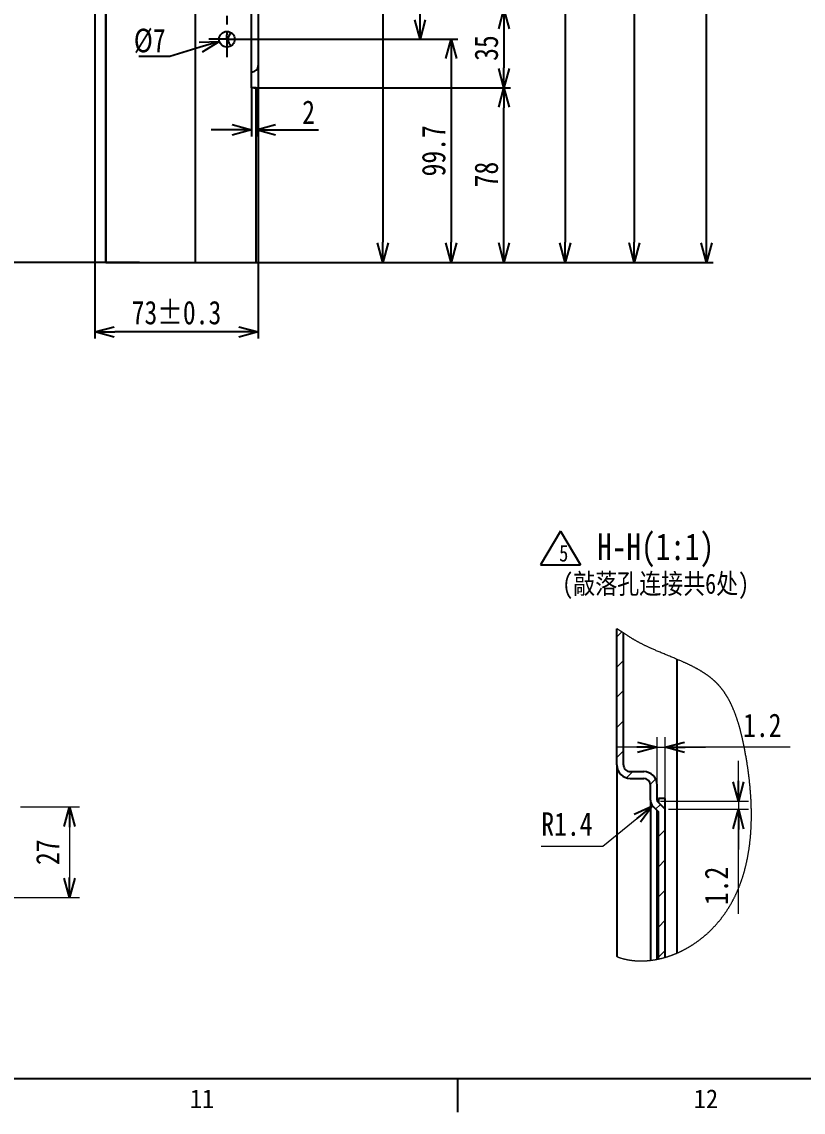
# Model space of a CAD drawing. Header units: millimetres. Extents: x -20 to 1169, y -20 to 821.
# Drawn here: x 734.6 to 850.9, y -5 to 157.3 of the extents above; entities that cross this region are included whole.
import ezdxf

# ---------------------------------------------------------------- set-up
doc = ezdxf.new("R2010")
doc.units = ezdxf.units.MM
doc.header["$LTSCALE"] = 0.2
doc.linetypes.add('CENTER', pattern=[50.8, 31.75, -6.35, 6.35, -6.35])
doc.layers.get('0').update_dxf_attribs({"color": 2})
for name, color, linetype in [('H7A03854_DXF_TEXT', 7, 'Continuous'), ('H7A03856A_DXF_AXIS', 7, 'Continuous'), ('H7A03856A_DXF_CONTINUOUS_LINE', 7, 'Continuous'), ('H7A03856DIM', 7, 'Continuous'), ('HHLayerBG', 7, 'Continuous')]:
    doc.layers.add(name, color=color, linetype=linetype)
doc.layers.add('尺寸线', color=4, linetype='Continuous', lineweight=18)
doc.layers.add('细实线', color=154, linetype='Continuous', lineweight=18)
doc.styles.add('FS2312', font='', dxfattribs={"width": 0.8, "height": 3.5})
doc.styles.add('HANKAKU', font='')
doc.styles.get("Standard").update_dxf_attribs({"font": '', "width": 0.8})
doc.styles.get('FS2312').set_extended_font_data('SimSun')
doc.styles.get('HANKAKU').set_extended_font_data('SimSun')
doc.styles.get('Standard').set_extended_font_data('SimSun')
doc.dimstyles.new('DIMSTYLE_1', dxfattribs={"dimtxt": 3.5, "dimasz": 3, "dimexe": 1, "dimexo": 0, "dimgap": 0.875, "dimtad": 1, "dimdec": 1, "dimlfac": 3, "dimdsep": 46, "dimtxsty": 'Standard', "dimblk": 'OPEN', "dimblk1": 'OPEN', "dimblk2": 'OPEN', "dimcen": 0.09, "dimadec": 0, "dimazin": 0, "dimtp": 0.1, "dimtm": 0.1, "dimtfac": 1, "dimtdec": 1, "dimtofl": 0, "dimtmove": 0, "dimatfit": 3, "dimldrblk": 'OPEN', "dimfxl": 1, "dimtolj": 1, "dimarcsym": 0})
doc.dimstyles.new('DIMSTYLE_17', dxfattribs={"dimtxt": 3.5, "dimasz": 3, "dimexe": 1, "dimexo": 0, "dimgap": 0.875, "dimtad": 1, "dimdec": 3, "dimlfac": 3, "dimdsep": 46, "dimtxsty": 'Standard', "dimblk": 'OPEN', "dimblk1": 'OPEN', "dimblk2": 'OPEN', "dimcen": 0.09, "dimadec": 0, "dimazin": 0, "dimtp": 0.01, "dimtm": 0.01, "dimtfac": 1, "dimtdec": 3, "dimtofl": 0, "dimtmove": 0, "dimatfit": 3, "dimldrblk": 'OPEN', "dimfxl": 1, "dimtolj": 1, "dimarcsym": 0})
doc.dimstyles.new('DIMSTYLE_2', dxfattribs={"dimtxt": 3.5, "dimasz": 3, "dimexe": 1, "dimexo": 0, "dimgap": 0.875, "dimtad": 1, "dimdec": 1, "dimlfac": 3, "dimdsep": 46, "dimtxsty": 'Standard', "dimblk": 'OPEN', "dimblk1": 'OPEN', "dimblk2": 'OPEN', "dimcen": 0.09, "dimadec": 0, "dimazin": 0, "dimtp": 1e-10, "dimtm": 1e-10, "dimtfac": 1, "dimtdec": 1, "dimtofl": 0, "dimtmove": 0, "dimatfit": 3, "dimldrblk": 'OPEN', "dimfxl": 1, "dimtolj": 1, "dimarcsym": 0})
doc.dimstyles.new('DIMSTYLE_24', dxfattribs={"dimtxt": 3.5, "dimasz": 3, "dimexe": 1, "dimexo": 0, "dimgap": 0.875, "dimtad": 1, "dimdec": 1, "dimlfac": 3, "dimdsep": 46, "dimtxsty": 'Standard', "dimblk": 'OPEN', "dimblk1": 'OPEN', "dimblk2": 'OPEN', "dimcen": 0.09, "dimadec": 0, "dimazin": 0, "dimtol": 1, "dimtp": 0.3, "dimtm": 0.3, "dimtfac": 1, "dimtdec": 1, "dimtofl": 0, "dimtmove": 0, "dimatfit": 3, "dimldrblk": 'OPEN', "dimfxl": 1, "dimtolj": 1, "dimarcsym": 0})
doc.dimstyles.new('DIMSTYLE_4', dxfattribs={"dimtxt": 3.5, "dimasz": 3, "dimexe": 1, "dimexo": 0, "dimtad": 1, "dimdec": 1, "dimlfac": 3, "dimdsep": 46, "dimtxsty": 'Standard', "dimblk": 'OPEN', "dimblk1": 'OPEN', "dimblk2": 'OPEN', "dimcen": 0.09, "dimadec": 0, "dimazin": 0, "dimtp": 0.1, "dimtm": 0.1, "dimtfac": 1, "dimtdec": 1, "dimtofl": 0, "dimtmove": 0, "dimatfit": 2, "dimldrblk": 'OPEN', "dimfxl": 1, "dimtolj": 1, "dimarcsym": 0})
doc.dimstyles.new('STANDARD$0', dxfattribs={"dimtxt": 3.5, "dimasz": 3, "dimexe": 1.5, "dimexo": 0.5, "dimgap": 1.5, "dimtad": 1, "dimdec": 1, "dimdsep": 46, "dimtxsty": 'FS2312', "dimblk1": 'OPEN', "dimblk2": 'OPEN', "dimsah": 1, "dimcen": 0, "dimclrd": 4, "dimclre": 4, "dimclrt": 4, "dimadec": 0, "dimazin": 0, "dimtfac": 1, "dimtdec": 1, "dimtmove": 1, "dimatfit": 0, "dimldrblk": 'OPEN', "dimfxl": 1, "dimtolj": 1, "dimtzin": 0, "dimlwd": 18, "dimlwe": 18, "dimarcsym": 1})
doc.dimstyles.new('STANDARD$4', dxfattribs={"dimtxt": 3.5, "dimasz": 3, "dimexe": 1.5, "dimexo": 0.5, "dimgap": 1.5, "dimtad": 1, "dimtih": 1, "dimtoh": 1, "dimdec": 1, "dimdsep": 46, "dimtxsty": 'FS2312', "dimblk1": 'OPEN', "dimblk2": 'OPEN', "dimsah": 1, "dimcen": 0, "dimclrd": 4, "dimclre": 4, "dimclrt": 4, "dimadec": 0, "dimazin": 0, "dimtfac": 1, "dimtdec": 1, "dimtofl": 0, "dimtmove": 1, "dimatfit": 0, "dimldrblk": 'OPEN', "dimfxl": 1, "dimtolj": 1, "dimtzin": 0, "dimlwd": 18, "dimlwe": 18, "dimarcsym": 1})

# ---------------------------------------------------------------- blocks, each defined once
blk = doc.blocks.new('_OPEN')
at = {"color": 0}
for p, q in [((0, 0), (-1, 0)), ((-0.966, 0.259), (0, 0)), ((0, 0), (-0.966, -0.259))]:
    blk.add_line(p, q, dxfattribs=at)
blk = doc.blocks.new('*D72')
at = {"layer": 'Defpoints', "color": 0, "transparency": 16777216}
for p in [(767.01, 680.25), (836.56, 680.25), (768.84, 121.51)]:
    blk.add_point(p, dxfattribs=at)
at = {"layer": 'H7A03856DIM', "color": 0, "lineweight": -2, "transparency": 16777216}
for p, q in [((767.01, 680.25), (837.56, 680.25)), ((836.56, 124.51), (836.56, 677.25)), ((768.84, 121.51), (837.56, 121.51))]:
    blk.add_line(p, q, dxfattribs=at)
at = {"layer": 'H7A03856DIM', "color": 0, "lineweight": -2, "transparency": 16777216, "xscale": 3, "yscale": 3, "zscale": 3}
for p, rotation in [((836.56, 680.25), 90), ((836.56, 121.51), 270)]:
    blk.add_blockref('_OPEN', p, dxfattribs=dict(at, rotation=rotation))
at = {"layer": 'H7A03856DIM', "color": 0, "transparency": 16777216, "insert": (831.93, 400.88), "char_height": 3.5, "attachment_point": 2, "rotation": 90}
blk.add_mtext('\\A1;1676.2%%p0.5', dxfattribs=at)
blk = doc.blocks.new('*D73')
at = {"layer": 'Defpoints', "color": 0, "transparency": 16777216}
for p in [(767.84, 154.75), (768.84, 121.51), (798.55, 121.51)]:
    blk.add_point(p, dxfattribs=at)
at = {"layer": 'H7A03856DIM', "color": 0, "lineweight": -2, "transparency": 16777216}
for p, q in [((767.84, 154.75), (799.55, 154.75)), ((798.55, 151.75), (798.55, 124.51)), ((768.84, 121.51), (799.55, 121.51))]:
    blk.add_line(p, q, dxfattribs=at)
at = {"layer": 'H7A03856DIM', "color": 0, "lineweight": -2, "transparency": 16777216, "xscale": 3, "yscale": 3, "zscale": 3}
for p, rotation in [((798.55, 154.75), 90), ((798.55, 121.51), 270)]:
    blk.add_blockref('_OPEN', p, dxfattribs=dict(at, rotation=rotation))
at = {"layer": 'H7A03856DIM', "color": 0, "transparency": 16777216, "insert": (794.18, 138.13), "char_height": 3.5, "attachment_point": 2, "rotation": 90}
blk.add_mtext('\\A1;99.7', dxfattribs=at)
blk = doc.blocks.new('*D74')
at = {"layer": 'Defpoints', "color": 0, "transparency": 16777216}
for p in [(767.37, 165.85), (767.84, 154.75), (793.93, 154.75)]:
    blk.add_point(p, dxfattribs=at)
at = {"layer": 'H7A03856DIM', "color": 0, "lineweight": -2, "transparency": 16777216}
for p, q in [((793.93, 165.85), (793.93, 178.08)), ((767.37, 165.85), (794.93, 165.85)), ((793.93, 157.75), (793.93, 162.85)), ((767.84, 154.75), (794.93, 154.75))]:
    blk.add_line(p, q, dxfattribs=at)
at = {"layer": 'H7A03856DIM', "color": 0, "lineweight": -2, "transparency": 16777216, "xscale": 3, "yscale": 3, "zscale": 3}
for p, rotation in [((793.93, 165.85), 90), ((793.93, 154.75), 270)]:
    blk.add_blockref('_OPEN', p, dxfattribs=dict(at, rotation=rotation))
at = {"layer": 'H7A03856DIM', "color": 0, "transparency": 16777216, "insert": (789.56, 173.46), "char_height": 3.5, "attachment_point": 2, "rotation": 90}
blk.add_mtext('\\A1;33.3', dxfattribs=at)
blk = doc.blocks.new('*D76')
at = {"layer": 'Defpoints', "color": 0, "transparency": 16777216}
for p in [(770.04, 590.55), (768.84, 121.51), (825.81, 121.51)]:
    blk.add_point(p, dxfattribs=at)
at = {"layer": 'H7A03856DIM', "color": 0, "lineweight": -2, "transparency": 16777216}
for p, q in [((770.04, 590.55), (826.81, 590.55)), ((825.81, 587.55), (825.81, 124.51)), ((768.84, 121.51), (826.81, 121.51))]:
    blk.add_line(p, q, dxfattribs=at)
at = {"layer": 'H7A03856DIM', "color": 0, "lineweight": -2, "transparency": 16777216, "xscale": 3, "yscale": 3, "zscale": 3}
for p, rotation in [((825.81, 590.55), 90), ((825.81, 121.51), 270)]:
    blk.add_blockref('_OPEN', p, dxfattribs=dict(at, rotation=rotation))
at = {"layer": 'H7A03856DIM', "color": 0, "transparency": 16777216, "insert": (821.18, 356.03), "char_height": 3.5, "attachment_point": 2, "rotation": 90}
blk.add_mtext('\\A1;1407.1%%p0.5', dxfattribs=at)
blk = doc.blocks.new('*D81')
at = {"layer": 'Defpoints', "color": 0, "transparency": 16777216}
for p in [(773.36, 159.18), (769.17, 147.51), (806.4, 147.51)]:
    blk.add_point(p, dxfattribs=at)
at = {"layer": 'H7A03856DIM', "color": 0, "lineweight": -2, "transparency": 16777216}
for p, q in [((773.36, 159.18), (807.4, 159.18)), ((806.4, 156.18), (806.4, 150.51)), ((769.17, 147.51), (807.4, 147.51))]:
    blk.add_line(p, q, dxfattribs=at)
at = {"layer": 'H7A03856DIM', "color": 0, "lineweight": -2, "transparency": 16777216, "xscale": 3, "yscale": 3, "zscale": 3}
for p, rotation in [((806.4, 159.18), 90), ((806.4, 147.51), 270)]:
    blk.add_blockref('_OPEN', p, dxfattribs=dict(at, rotation=rotation))
at = {"layer": 'H7A03856DIM', "color": 0, "transparency": 16777216, "insert": (802.02, 153.43), "char_height": 3.5, "attachment_point": 2, "rotation": 90}
blk.add_mtext('\\A1;35', dxfattribs=at)
blk = doc.blocks.new('*D82')
at = {"layer": 'Defpoints', "color": 0, "transparency": 16777216}
for p in [(769.17, 147.51), (806.4, 147.51), (768.84, 121.51)]:
    blk.add_point(p, dxfattribs=at)
at = {"layer": 'H7A03856DIM', "color": 0, "lineweight": -2, "transparency": 16777216}
for p, q in [((769.17, 147.51), (807.4, 147.51)), ((806.4, 124.51), (806.4, 144.51)), ((768.84, 121.51), (807.4, 121.51))]:
    blk.add_line(p, q, dxfattribs=at)
at = {"layer": 'H7A03856DIM', "color": 0, "lineweight": -2, "transparency": 16777216, "xscale": 3, "yscale": 3, "zscale": 3}
for p, rotation in [((806.4, 147.51), 90), ((806.4, 121.51), 270)]:
    blk.add_blockref('_OPEN', p, dxfattribs=dict(at, rotation=rotation))
at = {"layer": 'H7A03856DIM', "color": 0, "transparency": 16777216, "insert": (802.02, 134.6), "char_height": 3.5, "attachment_point": 2, "rotation": 90}
blk.add_mtext('\\A1;78', dxfattribs=at)
blk = doc.blocks.new('*D83')
at = {"layer": 'Defpoints', "color": 0, "transparency": 16777216}
for p in [(767.59, 560.01), (766.51, 121.51), (815.52, 121.51)]:
    blk.add_point(p, dxfattribs=at)
at = {"layer": 'H7A03856DIM', "color": 0, "lineweight": -2, "transparency": 16777216}
for p, q in [((767.59, 560.01), (816.52, 560.01)), ((815.52, 557.01), (815.52, 124.51)), ((766.51, 121.51), (816.52, 121.51))]:
    blk.add_line(p, q, dxfattribs=at)
at = {"layer": 'H7A03856DIM', "color": 0, "lineweight": -2, "transparency": 16777216, "xscale": 3, "yscale": 3, "zscale": 3}
for p, rotation in [((815.52, 560.01), 90), ((815.52, 121.51), 270)]:
    blk.add_blockref('_OPEN', p, dxfattribs=dict(at, rotation=rotation))
at = {"layer": 'H7A03856DIM', "color": 0, "transparency": 16777216, "insert": (810.9, 340.76), "char_height": 3.5, "attachment_point": 2, "rotation": 90}
blk.add_mtext('\\A1;1315.5%%p0.5', dxfattribs=at)
blk = doc.blocks.new('*D118')
at = {"layer": 'Defpoints', "color": 0, "transparency": 16777216}
for p in [(764.06, 154.41), (766.29, 155.08)]:
    blk.add_point(p, dxfattribs=at)
at = {"layer": 'H7A03856DIM', "color": 0, "lineweight": -2, "transparency": 16777216}
for p, q in [((765.08, 154.75), (765.26, 154.75)), ((765.17, 154.66), (765.17, 154.84)), ((761.18, 153.54), (756.67, 152.19)), ((756.67, 152.19), (752.05, 152.19))]:
    blk.add_line(p, q, dxfattribs=at)
at = {"layer": 'H7A03856DIM', "color": 0, "lineweight": -2, "transparency": 16777216, "xscale": 3, "yscale": 3, "zscale": 3, "rotation": 16.76061622114432}
blk.add_blockref('_OPEN', (764.06, 154.41), dxfattribs=at)
at = {"layer": 'H7A03856DIM', "color": 0, "transparency": 16777216, "insert": (756.05, 156.31), "char_height": 3.5, "attachment_point": 3}
blk.add_mtext('\\A1;%%c7', dxfattribs=at)
blk = doc.blocks.new('*D119')
at = {"layer": 'Defpoints', "color": 0, "transparency": 16777216}
for p in [(768.84, 147.51), (769.51, 147.51), (769.51, 141.26)]:
    blk.add_point(p, dxfattribs=at)
at = {"layer": 'H7A03856DIM', "color": 0, "lineweight": -2, "transparency": 16777216}
for p, q in [((768.84, 147.51), (768.84, 140.26)), ((769.51, 147.51), (769.51, 140.26)), ((765.84, 141.26), (762.84, 141.26)), ((772.51, 141.26), (778.8, 141.26))]:
    blk.add_line(p, q, dxfattribs=at)
at = {"layer": 'H7A03856DIM', "color": 0, "lineweight": -2, "transparency": 16777216, "xscale": 3, "yscale": 3, "zscale": 3}
blk.add_blockref('_OPEN', (768.84, 141.26), dxfattribs=at)
at = {"layer": 'H7A03856DIM', "color": 0, "lineweight": -2, "transparency": 16777216, "xscale": 3, "yscale": 3, "zscale": 3, "rotation": 180}
blk.add_blockref('_OPEN', (769.51, 141.26), dxfattribs=at)
at = {"layer": 'H7A03856DIM', "color": 0, "transparency": 16777216, "insert": (776.38, 145.64), "char_height": 3.5, "attachment_point": 1}
blk.add_mtext('\\A1;2', dxfattribs=at)
blk = doc.blocks.new('*D120')
at = {"layer": 'Defpoints', "color": 0, "transparency": 16777216}
for p in [(705.42, 363.41), (755.67, 363.41), (752.17, 121.51)]:
    blk.add_point(p, dxfattribs=at)
at = {"layer": 'H7A03856DIM', "color": 0, "lineweight": -2, "transparency": 16777216}
for p, q in [((755.67, 363.41), (704.42, 363.41)), ((705.42, 124.51), (705.42, 360.41)), ((752.17, 121.51), (704.42, 121.51))]:
    blk.add_line(p, q, dxfattribs=at)
at = {"layer": 'H7A03856DIM', "color": 0, "lineweight": -2, "transparency": 16777216, "xscale": 3, "yscale": 3, "zscale": 3}
for p, rotation in [((705.42, 363.41), 90), ((705.42, 121.51), 270)]:
    blk.add_blockref('_OPEN', p, dxfattribs=dict(at, rotation=rotation))
at = {"layer": 'H7A03856DIM', "color": 0, "transparency": 16777216, "insert": (700.8, 242.46), "char_height": 3.5, "attachment_point": 2, "rotation": 90}
blk.add_mtext('\\A1;725.7%%p0.3', dxfattribs=at)
blk = doc.blocks.new('*D127')
at = {"layer": 'Defpoints', "color": 0, "transparency": 16777216}
for p in [(754.51, 398.27), (754.51, 387.75), (747.17, 121.51)]:
    blk.add_point(p, dxfattribs=at)
at = {"layer": 'H7A03856DIM', "color": 0, "lineweight": -2, "transparency": 16777216}
for p, q in [((744.17, 398.27), (735.89, 398.27)), ((747.17, 121.51), (747.17, 399.27)), ((754.51, 387.75), (754.51, 399.27)), ((757.51, 398.27), (760.51, 398.27))]:
    blk.add_line(p, q, dxfattribs=at)
at = {"layer": 'H7A03856DIM', "color": 0, "lineweight": -2, "transparency": 16777216, "xscale": 3, "yscale": 3, "zscale": 3}
blk.add_blockref('_OPEN', (747.17, 398.27), dxfattribs=at)
at = {"layer": 'H7A03856DIM', "color": 0, "lineweight": -2, "transparency": 16777216, "xscale": 3, "yscale": 3, "zscale": 3, "rotation": 180}
blk.add_blockref('_OPEN', (754.51, 398.27), dxfattribs=at)
at = {"layer": 'H7A03856DIM', "color": 0, "transparency": 16777216, "insert": (740.3, 402.64), "char_height": 3.5, "attachment_point": 3}
blk.add_mtext('\\A1;22', dxfattribs=at)
blk = doc.blocks.new('*D303')
at = {"layer": 'Defpoints', "color": 0, "transparency": 16777216}
for p in [(769.17, 393.85), (768.84, 121.51), (788.39, 121.51)]:
    blk.add_point(p, dxfattribs=at)
at = {"layer": 'H7A03856DIM', "color": 0, "lineweight": -2, "transparency": 16777216}
for p, q in [((769.17, 393.85), (789.39, 393.85)), ((788.39, 390.85), (788.39, 124.51)), ((768.84, 121.51), (789.39, 121.51))]:
    blk.add_line(p, q, dxfattribs=at)
at = {"layer": 'H7A03856DIM', "color": 0, "lineweight": -2, "transparency": 16777216, "xscale": 3, "yscale": 3, "zscale": 3}
for p, rotation in [((788.39, 393.85), 90), ((788.39, 121.51), 270)]:
    blk.add_blockref('_OPEN', p, dxfattribs=dict(at, rotation=rotation))
at = {"layer": 'H7A03856DIM', "color": 0, "transparency": 16777216, "insert": (783.76, 257.68), "char_height": 3.5, "attachment_point": 2, "rotation": 90}
blk.add_mtext('\\A1;817%%p0.3', dxfattribs=at)
blk = doc.blocks.new('*D310')
at = {"layer": 'Defpoints', "color": 0, "transparency": 16777216}
for p in [(745.51, 165.54), (769.84, 150.85), (745.51, 111.17)]:
    blk.add_point(p, dxfattribs=at)
at = {"layer": 'H7A03856DIM', "color": 0, "lineweight": -2, "transparency": 16777216}
for p, q in [((745.51, 165.54), (745.51, 110.17)), ((769.84, 150.85), (769.84, 110.17)), ((766.84, 111.17), (748.51, 111.17))]:
    blk.add_line(p, q, dxfattribs=at)
at = {"layer": 'H7A03856DIM', "color": 0, "lineweight": -2, "transparency": 16777216, "xscale": 3, "yscale": 3, "zscale": 3, "rotation": 180}
blk.add_blockref('_OPEN', (745.51, 111.17), dxfattribs=at)
at = {"layer": 'H7A03856DIM', "color": 0, "lineweight": -2, "transparency": 16777216, "xscale": 3, "yscale": 3, "zscale": 3}
blk.add_blockref('_OPEN', (769.84, 111.17), dxfattribs=at)
at = {"layer": 'H7A03856DIM', "color": 0, "transparency": 16777216, "insert": (757.67, 115.8), "char_height": 3.5, "attachment_point": 2}
blk.add_mtext('\\A1;73±0.3', dxfattribs=at)
blk = doc.blocks.new('SW_HATCH_0')
at = {"color": 0, "linetype": 'Continuous', "lineweight": 0}
for p, q in [((0, 0), (0.75, 0.75)), ((0, -4.49), (1, -3.49)), ((0, -8.98), (1, -7.98)), ((0, -13.47), (1, -12.47)), ((0, -17.96), (1, -16.96)), ((1.46, -20.99), (2.39, -20.06)), ((4.99, -21.95), (5.78, -21.16)), ((5.78, -25.65), (6.49, -24.94)), ((6.2, -29.72), (7.2, -28.72)), ((6.2, -34.21), (7.2, -33.21)), ((6.2, -38.7), (7.2, -37.7)), ((6.2, -43.19), (7.2, -42.19)), ((6.2, -47.68), (7.2, -46.68))]:
    blk.add_line(p, q, dxfattribs=at)
blk = doc.blocks.new('*D350')
at = {"color": 4, "linetype": 'ByBlock', "lineweight": 18, "transparency": 16777216}
for p, q in [((734.46, 40.45), (743.25, 40.45)), ((741.75, 37.45), (741.75, 29.95)), ((727.32, 26.95), (743.25, 26.95))]:
    blk.add_line(p, q, dxfattribs=at)
at = {"layer": 'Defpoints', "color": 0, "transparency": 16777216}
for p in [(733.96, 40.45), (726.82, 26.95), (741.75, 26.95)]:
    blk.add_point(p, dxfattribs=at)
at = {"color": 4, "lineweight": 18, "transparency": 16777216, "xscale": 3, "yscale": 3, "zscale": 3}
for p, rotation in [((741.75, 40.45), 90), ((741.75, 26.95), 270)]:
    blk.add_blockref('_OPEN', p, dxfattribs=dict(at, rotation=rotation))
at = {"color": 4, "transparency": 16777216, "insert": (738.5, 33.7), "char_height": 3.5, "attachment_point": 5, "rotation": 90, "style": 'FS2312'}
blk.add_mtext('\\A1;27', dxfattribs=at)
blk = doc.blocks.new('*D351')
at = {"color": 4, "linetype": 'ByBlock', "lineweight": 18, "transparency": 16777216}
for p, q in [((841.3, 44.31), (841.3, 47.31)), ((829.7, 41.31), (842.8, 41.31)), ((841.3, 41.31), (841.3, 40.11)), ((841.3, 41.31), (841.3, 40.11)), ((830.9, 40.11), (842.8, 40.11)), ((841.3, 24.55), (841.3, 40.11)), ((841.3, 37.11), (841.3, 34.11))]:
    blk.add_line(p, q, dxfattribs=at)
at = {"layer": 'Defpoints', "color": 0, "transparency": 16777216}
for p in [(829.2, 41.31), (830.4, 40.11), (841.3, 40.11)]:
    blk.add_point(p, dxfattribs=at)
at = {"color": 4, "lineweight": 18, "transparency": 16777216, "xscale": 3, "yscale": 3, "zscale": 3}
for p, rotation in [((841.3, 41.31), 270), ((841.3, 40.11), 90)]:
    blk.add_blockref('_OPEN', p, dxfattribs=dict(at, rotation=rotation))
at = {"color": 4, "transparency": 16777216, "insert": (838.05, 28.69), "char_height": 3.5, "attachment_point": 5, "rotation": 90, "style": 'FS2312'}
blk.add_mtext('\\A1;1.2', dxfattribs=at)
blk = doc.blocks.new('*D352')
at = {"color": 4, "linetype": 'ByBlock', "lineweight": 18, "transparency": 16777216}
for p, q in [((829.2, 41.81), (829.2, 50.83)), ((830.4, 40.61), (830.4, 50.83)), ((826.2, 49.33), (823.2, 49.33)), ((829.2, 49.33), (830.4, 49.33)), ((829.2, 49.33), (830.4, 49.33)), ((849, 49.33), (830.4, 49.33)), ((833.4, 49.33), (836.4, 49.33))]:
    blk.add_line(p, q, dxfattribs=at)
at = {"layer": 'Defpoints', "color": 0, "transparency": 16777216}
for p in [(830.4, 49.33), (829.2, 41.31), (830.4, 40.11)]:
    blk.add_point(p, dxfattribs=at)
at = {"color": 4, "lineweight": 18, "transparency": 16777216, "xscale": 3, "yscale": 3, "zscale": 3}
blk.add_blockref('_OPEN', (829.2, 49.33), dxfattribs=at)
at = {"color": 4, "lineweight": 18, "transparency": 16777216, "xscale": 3, "yscale": 3, "zscale": 3, "rotation": 180}
blk.add_blockref('_OPEN', (830.4, 49.33), dxfattribs=at)
at = {"color": 4, "transparency": 16777216, "insert": (844.86, 52.58), "char_height": 3.5, "attachment_point": 5, "style": 'FS2312'}
blk.add_mtext('\\A1;1.2', dxfattribs=at)
blk = doc.blocks.new('*D353')
at = {"color": 4, "linetype": 'ByBlock', "lineweight": 18, "transparency": 16777216}
for p, q in [((821.13, 34.62), (826.18, 38.71)), ((811.93, 34.62), (821.13, 34.62))]:
    blk.add_line(p, q, dxfattribs=at)
at = {"layer": 'Defpoints', "color": 0, "transparency": 16777216}
for p in [(828.52, 40.6), (829.6, 41.48)]:
    blk.add_point(p, dxfattribs=at)
at = {"color": 4, "lineweight": 18, "transparency": 16777216, "xscale": 3, "yscale": 3, "zscale": 3, "rotation": 38.99980601998796}
blk.add_blockref('_OPEN', (828.52, 40.6), dxfattribs=at)
at = {"color": 4, "transparency": 16777216, "insert": (815.78, 37.87), "char_height": 3.5, "attachment_point": 5, "style": 'FS2312'}
blk.add_mtext('\\A1;R1.4', dxfattribs=at)

msp = doc.modelspace()

# ---------------------------------------------------------------- linework, layer by layer
for p, q in [((823.20348, 46.69963), (823.20348, 66.97409)), ((824.20348, 46.69963), (824.20348, 66.35061)), ((832.20348, 18.70419), (832.20348, 62.40951)), ((823.20348, 46.69963), (823.20348, 33.69963)), ((825.20348, 45.69963), (827.20348, 45.69963)), ((825.20348, 44.69963), (827.20348, 44.69963)), ((828.20348, 41.47953), (828.20348, 43.69963)), ((829.20348, 41.47953), (829.20348, 43.69963)), ((828.20348, 41.47953), (828.20348, 33.69963)), ((830.40348, 40.11385), (829.32063, 41.19669)), ((830.40348, 41.69963), (829.40348, 41.69963)), ((829.40348, 41.69963), (829.40348, 41.11385)), ((830.40348, 40.11385), (830.40348, 41.69963)), ((828.61353, 40.48958), (829.40348, 39.69963)), ((829.20348, 33.69963), (829.20348, 39.89963)), ((829.40348, 17.80485), (829.40348, 39.69963)), ((830.40348, 18.05453), (830.40348, 40.11385)), ((823.20348, 33.69963), (823.20348, 18.16134)), ((828.20348, 33.69963), (828.20348, 17.60737)), ((829.20348, 17.76419), (829.20348, 33.69963))]:
    msp.add_line(p, q)
at = {"color": 114}
msp.add_line((0, 0), (1149, 0), dxfattribs=at)
at = {"color": 2}
msp.add_line((799.5, 0), (799.5, -5), dxfattribs=at)
for centre, radius, start, end in [((825.20348, 46.69963), 2, 180.000036, 269.9999773), ((825.20348, 46.69963), 1, 180.0000266, 270.0001068), ((827.20348, 43.69963), 2, 0.0000293, 89.9999773), ((827.20348, 43.69963), 1, 0.0000132, 90.0000001), ((829.60349, 41.47954), 1.40001, 180.0001508, 224.9998139), ((829.60349, 41.47953), 0.40001, 180.0004008, 224.999387)]:
    msp.add_arc(centre, radius, start, end)
at = {"layer": 'H7A03856A_DXF_AXIS', "color": 7, "linetype": 'CENTER'}
for p, q in [((765.17311, 165.84622), (765.17311, 155.41068)), ((765.17311, 154.74622), (762.50644, 154.74622)), ((765.17311, 154.74622), (765.17311, 155.41068)), ((765.17311, 154.74622), (767.83978, 154.74622)), ((765.17311, 154.74622), (765.17311, 152.07955))]:
    msp.add_line(p, q, dxfattribs=at)
at = {"layer": 'H7A03856A_DXF_CONTINUOUS_LINE', "color": 2}
for p, q in [((747.17311, 694.84622), (747.17311, 121.51288)), ((760.50644, 121.51288), (760.50644, 695.34622)), ((769.83978, 555.17955), (769.83978, 150.84622)), ((768.83978, 147.51288), (768.83978, 159.17955)), ((769.50644, 147.51288), (768.83978, 147.51288)), ((769.50644, 121.51288), (769.50644, 147.51288)), ((747.17311, 121.51288), (769.50644, 121.51288))]:
    msp.add_line(p, q, dxfattribs=at)
msp.add_circle((765.17311, 154.74622), 1.16667, dxfattribs=at)
for centre, radius, start, end in [((766.50644, 154.71288), 1.16667, 125.4600606, 231.612943), ((768.83978, 150.84622), 1, 270, 0)]:
    msp.add_arc(centre, radius, start, end, dxfattribs=at)
at = {"layer": 'HHLayerBG', "color": 154, "linetype": 'Continuous', "ltscale": 0.1}
for p, q in [((814.82526, 81.48506), (811.82526, 76.48506)), ((814.82526, 81.48506), (817.82526, 76.48506)), ((811.82526, 76.48506), (817.82526, 76.48506))]:
    msp.add_line(p, q, dxfattribs=at)
at = {"layer": '尺寸线'}
for p in [(829.20348, 41.47953), (829.32063, 41.19669)]:
    msp.add_line(p, (829.20348, 41.31384), dxfattribs=at)
at = {"layer": '细实线', "flags": 128}
msp.add_lwpolyline([(823.20348, 18.16134), (823.25175, 18.1425), (823.30014, 18.12396), (823.34864, 18.10571), (823.39726, 18.08776), (823.44598, 18.07012), (823.49481, 18.05276), (823.54376, 18.03571), (823.59772, 18.01729), (823.65181, 17.99922), (823.70602, 17.98151), (823.76035, 17.96415), (823.81481, 17.94715), (823.86939, 17.9305), (823.92409, 17.91419), (823.9789, 17.89824), (824.03383, 17.88263), (824.08888, 17.86738), (824.14304, 17.85273), (824.19732, 17.83841), (824.2517, 17.82443), (824.30618, 17.81078), (824.36175, 17.79721), (824.41743, 17.78399), (824.47321, 17.77111), (824.52908, 17.75856), (824.58505, 17.74636), (824.64012, 17.7347), (824.69528, 17.72336), (824.75052, 17.71234), (824.80586, 17.70165), (824.86241, 17.69107), (824.91905, 17.68082), (824.97577, 17.6709), (825.03258, 17.66132), (825.08947, 17.65206), (825.14643, 17.64313), (825.20348, 17.63453), (825.25893, 17.62649), (825.31444, 17.61876), (825.37003, 17.61133), (825.42568, 17.6042), (825.4814, 17.59739), (825.53718, 17.59087), (825.59302, 17.58465), (825.65452, 17.57816), (825.71609, 17.57203), (825.77772, 17.56626), (825.83943, 17.56085), (825.9012, 17.5558), (825.96302, 17.5511), (826.02491, 17.54676), (826.08686, 17.54278), (826.14887, 17.53914), (826.21092, 17.53586), (826.27192, 17.53298), (826.33297, 17.53043), (826.39406, 17.52822), (826.45519, 17.52634), (826.51488, 17.52483), (826.57461, 17.52363), (826.63436, 17.52275), (826.69416, 17.52218), (826.75398, 17.52192), (826.81384, 17.52198), (826.87372, 17.52234), (826.93962, 17.5231), (827.00555, 17.52422), (827.0715, 17.52572), (827.13748, 17.52758), (827.20348, 17.52982), (827.26617, 17.53227), (827.32887, 17.53506), (827.39158, 17.53818), (827.45431, 17.54161), (827.51704, 17.54538), (827.57866, 17.54939), (827.64028, 17.55371), (827.7019, 17.55834), (827.76353, 17.56327), (827.8264, 17.56862), (827.88928, 17.5743), (827.95214, 17.58028), (828.01499, 17.58658), (828.07784, 17.5932), (828.14067, 17.60013), (828.20348, 17.60737), (828.26643, 17.61493), (828.32936, 17.62281), (828.39227, 17.631), (828.45515, 17.63949), (828.51801, 17.64829), (828.57971, 17.65723), (828.64139, 17.66646), (828.70303, 17.67598), (828.76463, 17.68579), (828.82746, 17.6961), (828.89024, 17.70671), (828.95299, 17.71762), (829.01568, 17.72882), (829.07833, 17.74032), (829.14093, 17.75211), (829.20348, 17.76419), (829.27021, 17.77742), (829.33688, 17.79097), (829.40348, 17.80485), (829.46677, 17.81836), (829.53, 17.83217), (829.59315, 17.84626), (829.65624, 17.86065), (829.71926, 17.87533), (829.78107, 17.89003), (829.84282, 17.90501), (829.90448, 17.92026), (829.96607, 17.93578), (830.02883, 17.9519), (830.0915, 17.96831), (830.15408, 17.985), (830.21658, 18.00197), (830.27897, 18.01921), (830.34127, 18.03674), (830.40348, 18.05453), (830.4683, 18.07341), (830.53302, 18.09258), (830.59762, 18.11205), (830.66211, 18.13181), (830.72649, 18.15186), (830.78961, 18.17185), (830.85262, 18.19211), (830.91551, 18.21266), (830.9783, 18.23348), (831.04225, 18.25502), (831.10608, 18.27684), (831.1698, 18.29895), (831.2334, 18.32135), (831.29687, 18.34403), (831.36023, 18.367), (831.42347, 18.39025), (831.48658, 18.41378), (831.54958, 18.43758), (831.61245, 18.46167), (831.6752, 18.48604), (831.73782, 18.51068), (831.80032, 18.5356), (831.8627, 18.56079), (831.93116, 18.58881), (831.99947, 18.61717), (832.06763, 18.64585), (832.13563, 18.67485), (832.20348, 18.70419), (832.27455, 18.73533), (832.34545, 18.76683), (832.41618, 18.79868), (832.48673, 18.83088), (832.5571, 18.86343), (832.6273, 18.89633), (832.69731, 18.92957), (832.76133, 18.96034), (832.8252, 18.99139), (832.88892, 19.02274), (832.95248, 19.05436), (833.01589, 19.08627), (833.07914, 19.11846), (833.14223, 19.15092), (833.20517, 19.18367), (833.26795, 19.21669), (833.33057, 19.24998), (833.39303, 19.28355), (833.45533, 19.31739), (833.51393, 19.34955), (833.57237, 19.38195), (833.63068, 19.41458), (833.68884, 19.44745), (833.74685, 19.48056), (833.80948, 19.51666), (833.87194, 19.55304), (833.93423, 19.58968), (833.99634, 19.6266), (834.05827, 19.66379), (834.12004, 19.70125), (834.18162, 19.73897), (834.24302, 19.77695), (834.30716, 19.81703), (834.3711, 19.85739), (834.43484, 19.89804), (834.49839, 19.93897), (834.56173, 19.98019), (834.62487, 20.02168), (834.68781, 20.06345), (834.75055, 20.1055), (834.81308, 20.14783), (834.87541, 20.19042), (834.93753, 20.23329), (834.99944, 20.27643), (835.05763, 20.31735), (835.11563, 20.3585), (835.17345, 20.39989), (835.23107, 20.44151), (835.28851, 20.48337), (835.34922, 20.52802), (835.40972, 20.57292), (835.47001, 20.61808), (835.53008, 20.66349), (835.58993, 20.70916), (835.64957, 20.75508), (835.7056, 20.7986), (835.76143, 20.84234), (835.81707, 20.8863), (835.87251, 20.93048), (835.92775, 20.97488), (835.98279, 21.01949), (836.03764, 21.06431), (836.09229, 21.10934), (836.14673, 21.15459), (836.20098, 21.20004), (836.25405, 21.24488), (836.30694, 21.28992), (836.35962, 21.33516), (836.41211, 21.38059), (836.46857, 21.42988), (836.52479, 21.47938), (836.58078, 21.52911), (836.63654, 21.57906), (836.69207, 21.62923), (836.74735, 21.67962), (836.79926, 21.72733), (836.85096, 21.77523), (836.90245, 21.82332), (836.95372, 21.87159), (837.00478, 21.92005), (837.05562, 21.9687), (837.10625, 22.01753), (837.15666, 22.06654), (837.20686, 22.11574), (837.25683, 22.16511), (837.3057, 22.21377), (837.35436, 22.26261), (837.40281, 22.31161), (837.45104, 22.36078), (837.50559, 22.41685), (837.55986, 22.47314), (837.61385, 22.52964), (837.66756, 22.58635), (837.72099, 22.64326), (837.77414, 22.70038), (837.827, 22.75769), (837.87958, 22.81522), (837.93435, 22.87569), (837.98881, 22.93637), (838.04296, 22.99727), (838.09678, 23.05838), (838.15029, 23.1197), (838.20348, 23.18122), (838.25745, 23.24425), (838.31109, 23.30748), (838.36439, 23.37093), (838.41736, 23.43459), (838.46999, 23.49845), (838.5223, 23.56253), (838.57131, 23.62313), (838.62003, 23.68392), (838.66845, 23.74489), (838.71659, 23.80604), (838.76443, 23.86737), (838.81197, 23.92888), (838.85923, 23.99058), (838.9062, 24.05245), (838.95287, 24.1145), (838.99926, 24.17673), (839.04454, 24.23802), (839.08954, 24.29949), (839.13426, 24.36112), (839.17871, 24.42292), (839.22368, 24.48602), (839.26836, 24.54929), (839.31276, 24.61273), (839.35687, 24.67635), (839.4007, 24.74014), (839.44347, 24.80295), (839.48597, 24.86594), (839.5282, 24.92908), (839.57015, 24.99239), (839.61268, 25.05716), (839.65493, 25.12209), (839.69689, 25.1872), (839.73858, 25.25247), (839.77998, 25.31791), (839.82111, 25.38351), (839.86195, 25.44928), (839.90243, 25.51507), (839.94264, 25.58102), (839.98256, 25.64714), (840.02221, 25.71341), (840.06159, 25.77985), (840.09999, 25.84526), (840.13813, 25.91082), (840.17601, 25.97653), (840.21363, 26.0424), (840.25174, 26.10977), (840.28958, 26.17729), (840.32714, 26.24497), (840.36444, 26.31281), (840.40146, 26.38081), (840.43821, 26.44895), (840.4747, 26.51726), (840.51091, 26.58571), (840.54685, 26.65432), (840.58253, 26.72308), (840.61794, 26.79199), (840.65308, 26.86106), (840.68796, 26.93027), (840.72257, 26.99963), (840.76033, 27.0761), (840.79777, 27.15275), (840.8349, 27.22957), (840.87171, 27.30658), (840.90819, 27.38375), (840.94102, 27.45392), (840.97358, 27.52422), (841.00588, 27.59467), (841.03793, 27.66526), (841.06971, 27.73599), (841.10068, 27.80559), (841.1314, 27.87533), (841.16187, 27.94521), (841.19209, 28.01521), (841.22775, 28.09873), (841.26306, 28.18243), (841.29802, 28.26632), (841.33264, 28.3504), (841.36691, 28.43466), (841.40083, 28.5191), (841.43441, 28.60372), (841.46764, 28.68853), (841.50054, 28.77351), (841.53309, 28.85868), (841.5653, 28.94402), (841.59717, 29.02954), (841.62691, 29.11033), (841.65635, 29.19127), (841.68549, 29.27238), (841.71433, 29.35363), (841.74287, 29.43504), (841.77282, 29.52154), (841.80244, 29.60822), (841.83172, 29.69506), (841.86067, 29.78207), (841.88929, 29.86924), (841.91758, 29.95658), (841.94395, 30.03908), (841.97003, 30.12172), (841.99582, 30.20451), (842.02132, 30.28744), (842.04653, 30.37051), (842.07145, 30.45372), (842.09609, 30.53708), (842.12043, 30.62057), (842.1445, 30.7042), (842.16827, 30.78796), (842.19134, 30.87036), (842.21414, 30.9529), (842.23667, 31.03556), (842.25892, 31.11835), (842.28255, 31.20751), (842.30586, 31.29681), (842.32885, 31.38625), (842.35154, 31.47584), (842.37392, 31.56558), (842.39559, 31.65385), (842.41697, 31.74225), (842.43805, 31.83079), (842.45883, 31.91947), (842.47974, 32.01009), (842.50033, 32.10085), (842.52063, 32.19175), (842.54061, 32.28278), (842.5603, 32.37395), (842.57968, 32.46525), (842.59876, 32.55668), (842.61754, 32.64825), (842.63602, 32.73994), (842.6542, 32.83176), (842.67208, 32.92371), (842.68966, 33.01579), (842.70695, 33.10799), (842.72394, 33.20032), (842.7423, 33.30202), (842.76029, 33.40387), (842.77793, 33.50587), (842.79522, 33.60801), (842.81216, 33.7103), (842.82726, 33.80341), (842.84206, 33.89663), (842.85658, 33.98997), (842.87081, 34.08343), (842.88476, 34.177), (842.89842, 34.27068), (842.9118, 34.36447), (842.92618, 34.46777), (842.94023, 34.5712), (842.95394, 34.67476), (842.9673, 34.77845), (842.98033, 34.88226), (842.99303, 34.9862), (843.00538, 35.09027), (843.01741, 35.19445), (843.0291, 35.29876), (843.04046, 35.40319), (843.05129, 35.50587), (843.06181, 35.60866), (843.07201, 35.71156), (843.0819, 35.81457), (843.09222, 35.92594), (843.10218, 36.03743), (843.11177, 36.14904), (843.121, 36.26077), (843.12988, 36.37263), (843.13839, 36.4846), (843.14609, 36.59028), (843.15347, 36.69606), (843.16054, 36.80194), (843.16729, 36.90792), (843.17373, 37.014), (843.17986, 37.12017), (843.18567, 37.22644), (843.19118, 37.3328), (843.19638, 37.43926), (843.20127, 37.5458), (843.20578, 37.65053), (843.20999, 37.75534), (843.21392, 37.86024), (843.21755, 37.96521), (843.22094, 38.07218), (843.22404, 38.17923), (843.22684, 38.28636), (843.22934, 38.39357), (843.23155, 38.50085), (843.23343, 38.6063), (843.23502, 38.71181), (843.23633, 38.8174), (843.23737, 38.92305), (843.23813, 39.03093), (843.23861, 39.13888), (843.23879, 39.2469), (843.23869, 39.35498), (843.2383, 39.46313), (843.23763, 39.57134), (843.23667, 39.67961), (843.23535, 39.79426), (843.23371, 39.90897), (843.23176, 40.02375), (843.2295, 40.13859), (843.22692, 40.25349), (843.22404, 40.36845), (843.22104, 40.47689), (843.21777, 40.58539), (843.21422, 40.69393), (843.21041, 40.80251), (843.20632, 40.91114), (843.20145, 41.03243), (843.19624, 41.15378), (843.1907, 41.27517), (843.18484, 41.39661), (843.17864, 41.5181), (843.17213, 41.63963), (843.16529, 41.7612), (843.15812, 41.88281), (843.15064, 42.00446), (843.14284, 42.12615), (843.13472, 42.24787), (843.12629, 42.36962), (843.11754, 42.4914), (843.10848, 42.61321), (843.09911, 42.73504), (843.08944, 42.8569), (843.07897, 42.98459), (843.06817, 43.11229), (843.05704, 43.24002), (843.04558, 43.36776), (843.03378, 43.49552), (843.02167, 43.62328), (843.00807, 43.76268), (842.9941, 43.90208), (842.97974, 44.04149), (842.96501, 44.1809), (842.94989, 44.32031), (842.93441, 44.45972), (842.91855, 44.59912), (842.90369, 44.7269), (842.88852, 44.85467), (842.87305, 44.98242), (842.85727, 45.11016), (842.84119, 45.23788), (842.82481, 45.36558), (842.80813, 45.49326), (842.79115, 45.62092), (842.77388, 45.74855), (842.75632, 45.87615), (842.73846, 46.00372), (842.72032, 46.13125), (842.70295, 46.25147), (842.68533, 46.37165), (842.66746, 46.4918), (842.64934, 46.61191), (842.63096, 46.73197), (842.60765, 46.88203), (842.58395, 47.03202), (842.55987, 47.18193), (842.53542, 47.33177), (842.5106, 47.48153), (842.48585, 47.62853), (842.46076, 47.77544), (842.43531, 47.92227), (842.40951, 48.06901), (842.38284, 48.21864), (842.35581, 48.36817), (842.32842, 48.51759), (842.30069, 48.6669), (842.27261, 48.8161), (842.24418, 48.96518), (842.21542, 49.11413), (842.19261, 49.23081), (842.16959, 49.34739), (842.14633, 49.46388), (842.12283, 49.58025), (842.09909, 49.6965), (842.07554, 49.81056), (842.05173, 49.92449), (842.02768, 50.03829), (842.00337, 50.15194), (841.97829, 50.26776), (841.95293, 50.38342), (841.92729, 50.4989), (841.90136, 50.61421), (841.87513, 50.72933), (841.84859, 50.84426), (841.82175, 50.95899), (841.79919, 51.05423), (841.7764, 51.14932), (841.7534, 51.24426), (841.73016, 51.33904), (841.7067, 51.43366), (841.68299, 51.52811), (841.66043, 51.61701), (841.63765, 51.70575), (841.61465, 51.79433), (841.59143, 51.88276), (841.56798, 51.97101), (841.54431, 52.0591), (841.52041, 52.14701), (841.49628, 52.23474), (841.47191, 52.3223), (841.44731, 52.40967), (841.42291, 52.49529), (841.39827, 52.58073), (841.3734, 52.66599), (841.34829, 52.75105), (841.32246, 52.83745), (841.29639, 52.92365), (841.27005, 53.00964), (841.24346, 53.09541), (841.2166, 53.18097), (841.18996, 53.26479), (841.16306, 53.34838), (841.1359, 53.43176), (841.10848, 53.51492), (841.08021, 53.59953), (841.05167, 53.68391), (841.02284, 53.76804), (840.99372, 53.85193), (840.96431, 53.93556), (840.93461, 54.01894), (840.90461, 54.10206), (840.87714, 54.17723), (840.84942, 54.25219), (840.82145, 54.32692), (840.79322, 54.40143), (840.76474, 54.47571), (840.73601, 54.54976), (840.70701, 54.62358), (840.6802, 54.69104), (840.65317, 54.7583), (840.62591, 54.82536), (840.59843, 54.89221), (840.57073, 54.95886), (840.5428, 55.0253), (840.51463, 55.09153), (840.48624, 55.15754), (840.45761, 55.22335), (840.42875, 55.28893), (840.39965, 55.3543), (840.37031, 55.41945), (840.34243, 55.48067), (840.31433, 55.54168), (840.28602, 55.6025), (840.25749, 55.66311), (840.22874, 55.72352), (840.19801, 55.78736), (840.16703, 55.85097), (840.1358, 55.91434), (840.10431, 55.97747), (840.07257, 56.04036), (840.04058, 56.103), (840.01018, 56.16184), (839.97954, 56.22046), (839.94868, 56.27886), (839.91758, 56.33703), (839.88625, 56.39498), (839.85468, 56.4527), (839.82287, 56.51019), (839.79083, 56.56745), (839.75854, 56.62447), (839.72601, 56.68126), (839.69383, 56.73681), (839.66141, 56.79213), (839.62875, 56.84722), (839.59586, 56.90207), (839.5652, 56.95263), (839.53433, 57.00299), (839.50325, 57.05315), (839.47197, 57.1031), (839.44047, 57.15285), (839.40877, 57.20239), (839.37685, 57.25172), (839.3415, 57.30573), (839.30588, 57.3595), (839.27001, 57.413), (839.23387, 57.46624), (839.19748, 57.51922), (839.16081, 57.57194), (839.12388, 57.62439), (839.08669, 57.67658), (839.04922, 57.7285), (839.01149, 57.78014), (838.97416, 57.8306), (838.93658, 57.88079), (838.89872, 57.93072), (838.8606, 57.98038), (838.82805, 58.0223), (838.7953, 58.06403), (838.76237, 58.10556), (838.72923, 58.1469), (838.6959, 58.18804), (838.66238, 58.22897), (838.62261, 58.27696), (838.58257, 58.32467), (838.54225, 58.3721), (838.50165, 58.41925), (838.46517, 58.4611), (838.42846, 58.50273), (838.39153, 58.54412), (838.35438, 58.58529), (838.31699, 58.62622), (838.27938, 58.66692), (838.24154, 58.70739), (838.20348, 58.74761), (838.16153, 58.79139), (838.11931, 58.83489), (838.07682, 58.87811), (838.03406, 58.92105), (837.99103, 58.96371), (837.94773, 59.0061), (837.90666, 59.04582), (837.86536, 59.08531), (837.82383, 59.12455), (837.78207, 59.16356), (837.74008, 59.20234), (837.69786, 59.24089), (837.65541, 59.2792), (837.61274, 59.31729), (837.56984, 59.35516), (837.52673, 59.39279), (837.48417, 59.42954), (837.4414, 59.46608), (837.39842, 59.50241), (837.35523, 59.53853), (837.31104, 59.57509), (837.26664, 59.61144), (837.22204, 59.64758), (837.17722, 59.6835), (837.13219, 59.71923), (837.08777, 59.75411), (837.04315, 59.78879), (836.99833, 59.82329), (836.95332, 59.85758), (836.89948, 59.89817), (836.84537, 59.93848), (836.791, 59.97853), (836.73635, 60.01831), (836.68144, 60.05784), (836.62627, 60.09711), (836.5711, 60.13595), (836.51566, 60.17455), (836.45998, 60.2129), (836.40404, 60.251), (836.34786, 60.28887), (836.29143, 60.3265), (836.23476, 60.3639), (836.1826, 60.39797), (836.13025, 60.43186), (836.07769, 60.46555), (836.02494, 60.49906), (835.972, 60.53239), (835.91886, 60.56553), (835.85485, 60.60506), (835.79056, 60.64433), (835.72601, 60.68336), (835.66119, 60.72213), (835.59611, 60.76066), (835.53195, 60.79827), (835.46754, 60.83565), (835.40288, 60.87281), (835.33799, 60.90974), (835.27167, 60.94712), (835.20511, 60.98428), (835.13832, 61.02123), (835.07128, 61.05796), (835.00402, 61.09448), (834.93773, 61.13015), (834.87123, 61.16562), (834.80451, 61.2009), (834.73758, 61.23599), (834.65763, 61.27753), (834.57739, 61.31882), (834.49687, 61.35986), (834.41606, 61.40065), (834.33498, 61.44121), (834.25363, 61.48154), (834.17573, 61.51982), (834.09759, 61.55791), (834.01923, 61.59581), (833.94063, 61.63352), (833.86181, 61.67105), (833.78278, 61.7084), (833.70353, 61.74557), (833.62407, 61.78259), (833.5406, 61.82119), (833.45692, 61.85963), (833.37302, 61.8979), (833.28891, 61.93601), (833.2046, 61.97397), (833.12009, 62.01179), (833.01842, 62.05698), (832.91648, 62.10199), (832.81427, 62.14682), (832.71182, 62.19148), (832.60912, 62.23599), (832.50803, 62.27955), (832.40672, 62.32299), (832.3052, 62.3663), (832.20348, 62.40951), (832.07101, 62.4655), (831.93823, 62.52135), (831.80516, 62.57707), (831.67183, 62.63269), (831.53824, 62.68822), (831.40442, 62.7437), (831.27039, 62.79915), (831.08578, 62.87536), (830.90085, 62.95161), (830.71565, 63.02794), (830.53022, 63.10443), (830.38175, 63.16576), (830.23318, 63.22725), (830.08456, 63.28893), (829.9359, 63.35083), (829.78722, 63.41299), (829.64121, 63.4743), (829.49524, 63.53592), (829.34932, 63.59785), (829.20348, 63.66015), (829.08262, 63.71209), (828.96185, 63.76431), (828.84117, 63.81683), (828.72061, 63.86966), (828.60017, 63.92281), (828.47987, 63.97631), (828.38546, 64.01859), (828.29114, 64.06111), (828.19693, 64.10386), (828.10283, 64.14685), (828.00886, 64.1901), (827.91501, 64.23361), (827.82129, 64.27739), (827.72771, 64.32144), (827.63428, 64.36578), (827.54099, 64.4104), (827.44787, 64.45533), (827.35491, 64.50056), (827.26742, 64.5435), (827.18009, 64.58672), (827.09292, 64.63024), (827.00592, 64.67405), (826.91909, 64.71817), (826.84031, 64.75855), (826.76169, 64.7992), (826.68322, 64.84011), (826.60491, 64.8813), (826.52677, 64.92276), (826.44879, 64.9645), (826.37099, 65.00653), (826.29982, 65.04532), (826.22881, 65.08436), (826.15795, 65.12364), (826.08726, 65.16319), (826.01672, 65.203), (825.94634, 65.24307), (825.87614, 65.28341), (825.8061, 65.32402), (825.73624, 65.36491), (825.66655, 65.40607), (825.59705, 65.44752), (825.52772, 65.48926), (825.46253, 65.52888), (825.39751, 65.56876), (825.33266, 65.6089), (825.26798, 65.64932), (825.20348, 65.69), (825.13947, 65.73075), (825.07564, 65.77174), (825.01199, 65.81294), (824.9485, 65.85431), (824.8852, 65.89583), (824.80256, 65.95036), (824.72021, 66.00501), (824.63816, 66.05972), (824.56514, 66.10854), (824.49235, 66.1573), (824.41979, 66.20593), (824.34746, 66.25439), (824.27536, 66.30264), (824.20348, 66.35061), (824.15382, 66.38365), (824.10426, 66.41651), (824.05482, 66.44919), (824.00548, 66.48166), (823.95625, 66.51391), (823.9083, 66.54515), (823.86046, 66.57614), (823.81272, 66.60687), (823.76507, 66.63733), (823.71753, 66.66749), (823.67092, 66.69682), (823.62441, 66.72583), (823.578, 66.75452), (823.53168, 66.78286), (823.49469, 66.80529), (823.45776, 66.82747), (823.42088, 66.84942), (823.38407, 66.87111), (823.34731, 66.89254), (823.31127, 66.91333), (823.27528, 66.93386), (823.23935, 66.95411), (823.20348, 66.97409)], dxfattribs=at)

# ---------------------------------------------------------------- block references
at = {"color": 4}
msp.add_blockref('SW_HATCH_0', (823.20348, 65.76114), dxfattribs=at)

# ---------------------------------------------------------------- texts
at = {"color": 154, "char_height": 2.8, "attachment_point": 7, "style": 'HANKAKU'}
for s, insert in [('{\\W0.95;11}', (759.665, -4.4)), ('{\\W0.95;12}', (834.665, -4.4))]:
    msp.add_mtext(s, dxfattribs=dict(at, insert=insert))
at = {"layer": 'H7A03854_DXF_TEXT', "color": 4, "insert": (828.99044, 81.18821), "char_height": 4, "width": 38.4, "attachment_point": 2, "line_spacing_factor": 0.9}
msp.add_mtext('H-H(1:1)\\P{\\H0.75x;(敲落孔连接共6处)}', dxfattribs=at)
at = {"layer": 'HHLayerBG', "color": 2, "insert": (814.62526, 79.48506), "char_height": 2.5, "width": 4.2, "attachment_point": 1, "style": 'FS2312'}
msp.add_mtext('\\fSimSun;5', dxfattribs=at)

# ---------------------------------------------------------------- dimensions: what is measured, and where the dimension line sits
dim = msp.add_linear_dim(base=(830.40348, 49.33499), p1=(829.20348, 41.31384), p2=(830.40348, 40.11385), dimstyle='STANDARD$0')
dim.commit()
dim.dimension.update_dxf_attribs({"geometry": '*D352', "text_midpoint": (844.86425, 49.33499), "dimtype": 160})
dim = msp.add_linear_dim(base=(841.29761, 40.11385), p1=(829.20348, 41.31384), p2=(830.40348, 40.11385), angle=90, dimstyle='STANDARD$0')
dim.commit()
dim.dimension.update_dxf_attribs({"geometry": '*D351', "text_midpoint": (841.46764, 28.68853), "dimtype": 160})
dim = msp.add_radius_dim(center=(829.60349, 41.47954), mpoint=(828.51547, 40.59848), dimstyle='STANDARD$4')
dim.commit()
dim.dimension.update_dxf_attribs({"geometry": '*D353', "text_midpoint": (815.78257, 37.86997)})
dim = msp.add_linear_dim(base=(741.75434, 26.94685), p1=(733.96006, 40.44685), p2=(726.82225, 26.94685), angle=90, dimstyle='STANDARD$0', override={"dimlfac": 2})
dim.commit()
dim.dimension.update_dxf_attribs({"geometry": '*D350', "text_midpoint": (738.50434, 33.69685)})
at = {"layer": 'H7A03856DIM', "color": 4}
for base, p1, p2, angle, text, dimstyle, picture, middle in [((836.55795, 680.24622), (768.83978, 121.51288), (767.00644, 680.24622), 90, '<>%%p0.5', 'DIMSTYLE_1', '*D72', (836.55795, 400.87955)), ((825.80511, 121.51288), (770.03978, 590.54622), (768.83978, 121.51288), 270, '<>%%p0.5', 'DIMSTYLE_1', '*D76', (825.80511, 356.02955)), ((815.52344, 121.51288), (767.58978, 560.01288), (766.50644, 121.51288), 270, '<>%%p0.5', 'DIMSTYLE_1', '*D83', (815.52344, 340.76288)), ((788.38713, 121.51288), (769.17311, 393.84622), (768.83978, 121.51288), 270, '<>%%p0.3', 'DIMSTYLE_17', '*D303', (788.38713, 257.67955)), ((705.42428, 363.41288), (752.17311, 121.51288), (755.67311, 363.41288), 90, '<>%%p0.3', 'DIMSTYLE_1', '*D120', (705.42428, 242.46288))]:
    dim = msp.add_linear_dim(base=base, p1=p1, p2=p2, angle=angle, text=text, dimstyle=dimstyle, dxfattribs=at)
    dim.commit()
    dim.dimension.update_dxf_attribs({"geometry": picture, "text_midpoint": middle, "dimtype": 160})
for base, p1, p2, picture, middle in [((754.50644, 398.26524), (747.17311, 121.51288), (754.50644, 387.74622), '*D127', (738.53255, 398.26524)), ((769.50644, 141.26207), (768.83978, 147.51288), (769.50644, 147.51288), '*D119', (777.15144, 141.26207))]:
    dim = msp.add_linear_dim(base=base, p1=p1, p2=p2, dimstyle='DIMSTYLE_2', dxfattribs=at)
    dim.commit()
    dim.dimension.update_dxf_attribs({"geometry": picture, "text_midpoint": middle, "dimtype": 160})
for base, p1, p2, angle, dimstyle, picture, middle in [((793.93468, 154.74622), (767.37311, 165.84622), (767.83978, 154.74622), 270, 'DIMSTYLE_1', '*D74', (793.93468, 173.46233)), ((745.50644, 111.17473), (769.83978, 150.84622), (745.50644, 165.54132), 180, 'DIMSTYLE_24', '*D310', (757.67311, 111.17473)), ((806.39629, 147.51288), (773.35856, 159.17955), (769.17311, 147.51288), 270, 'DIMSTYLE_1', '*D81', (806.39629, 153.43374)), ((798.55222, 121.51288), (767.83978, 154.74622), (768.83978, 121.51288), 270, 'DIMSTYLE_1', '*D73', (798.55222, 138.12955)), ((806.39629, 147.51288), (768.83978, 121.51288), (769.17311, 147.51288), 90, 'DIMSTYLE_1', '*D82', (806.39629, 134.6004))]:
    dim = msp.add_linear_dim(base=base, p1=p1, p2=p2, angle=angle, dimstyle=dimstyle, dxfattribs=at)
    dim.commit()
    dim.dimension.update_dxf_attribs({"geometry": picture, "text_midpoint": middle, "dimtype": 160})
dim = msp.add_diameter_dim_2p(p1=(766.29021, 155.08265), p2=(764.05601, 154.40978), text='%%c<>', dimstyle='DIMSTYLE_4', override={"dimtih": 1, "dimtoh": 1, "dimpost": '<>'}, dxfattribs=at)
dim.commit()
dim.dimension.update_dxf_attribs({"geometry": '*D118', "text_midpoint": (754.04755, 152.18579), "dimtype": 163})

doc.saveas('drawing.dxf')
